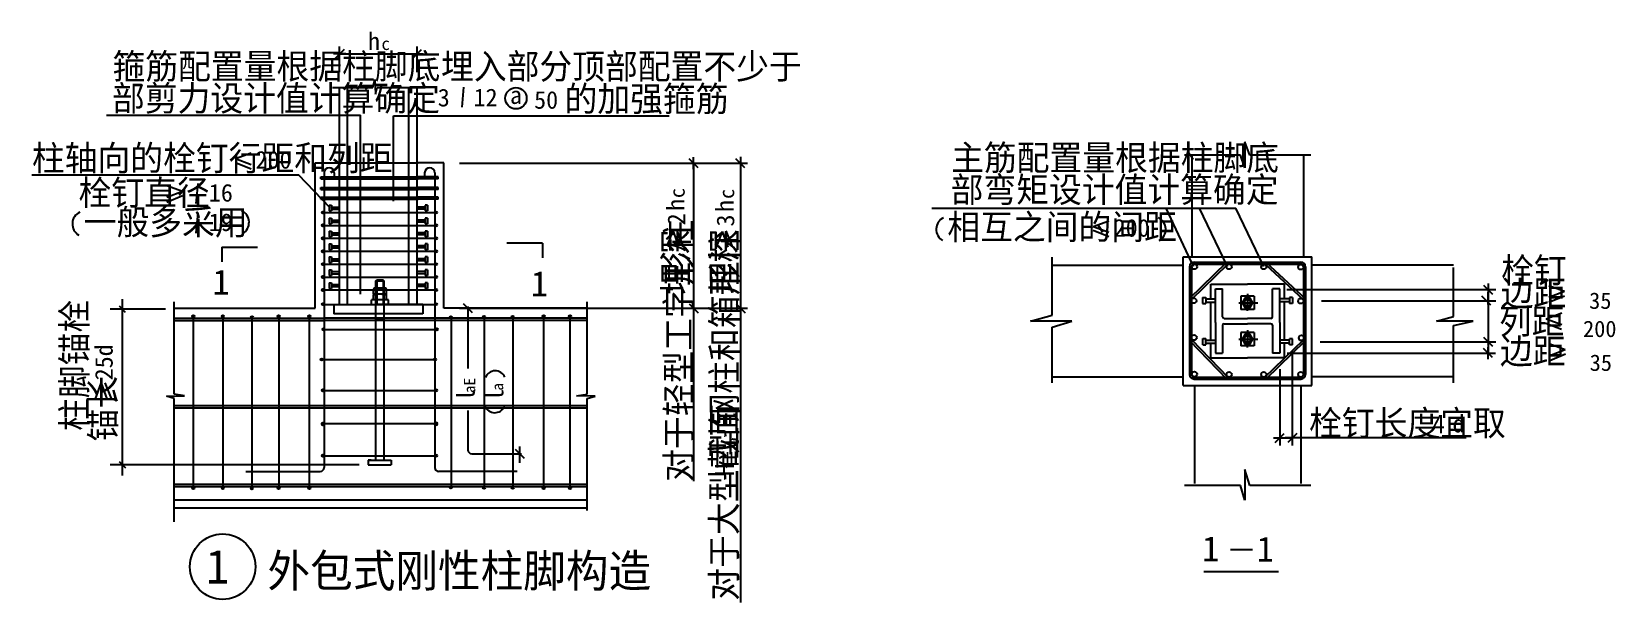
# Model space of a CAD drawing. Header units: metres. Extents: x 2408 to 8686, y 7074 to 9337.
import ezdxf

# ---------------------------------------------------------------- set-up
doc = ezdxf.new("R2010")
doc.units = ezdxf.units.M
for name, color, linetype in [('BOR', 3, 'Continuous'), ('FRAMING', 2, 'Continuous'), ('HIDDEN', 3, 'Continuous'), ('Z', 4, 'Continuous')]:
    doc.layers.add(name, color=color, linetype=linetype)

# ---------------------------------------------------------------- blocks, each defined once
blk = doc.blocks.new('CC')
blk.add_line((-24.24, 0), (24.24, 0))
at = {"layer": 'FRAMING', "color": 6}
blk.add_line((-17.83, -17.83), (17.83, 17.83), dxfattribs=at)

msp = doc.modelspace()

# ---------------------------------------------------------------- linework, layer by layer
for p, q in [((3628.67, 9175.76), (3628.67, 9278.63)), ((3629.67, 9248.63), (3934.7, 9248.63)), ((3935.7, 9175.76), (3935.7, 9278.63)), ((3601.04, 9115.06), (3759.91, 9115.06)), ((3759.91, 9115.06), (3768.58, 9147.55)), ((3768.58, 9147.55), (3770.75, 9088.45)), ((3770.75, 9088.45), (3777.25, 9115.06)), ((3777.25, 9115.06), (3968.43, 9115.06)), ((2704.85, 9005.82), (3711.31, 9005.82)), ((3711.31, 8296.36), (3711.31, 9005.82)), ((3841.76, 8665.26), (3841.76, 9003.63)), ((3841.76, 9003.63), (4934.95, 9003.63)), ((3216.4, 8833.44), (3278.46, 8856.43)), ((7217.75, 8900.18), (7217.32, 8796.97)), ((7236.53, 8846.64), (7217.75, 8900.18)), ((3278.39, 8791.95), (3216.33, 8817.21)), ((3216.4, 8833.33), (3278.46, 8810.34)), ((4103.79, 8815.28), (5245.54, 8815.28)), ((5031.88, 8791.04), (5031.88, 8839.53)), ((5031.88, 8807.34), (5031.88, 7554.16)), ((5217.54, 8840), (5217.54, 7073.72)), ((7199.39, 8846.64), (6977.5, 8846.64)), ((7217.32, 8796.97), (7199.39, 8846.64)), ((7479.38, 8846.64), (7236.53, 8846.64)), ((2407.95, 8769.73), (3467.59, 8769.73)), ((3464.22, 8769.92), (3590.29, 8639.16)), ((3005.73, 8702.76), (2943.67, 8725.75)), ((3005.73, 8702.65), (2943.67, 8679.66)), ((2943.74, 8661.27), (3005.79, 8686.53)), ((5976.68, 8637.13), (7182.06, 8637.13)), ((7013.45, 8405.57), (6905.31, 8637.13)), ((7148.4, 8405.57), (7037.58, 8637.13)), ((7292.88, 8405.57), (7182.06, 8637.13)), ((4949.4, 8548.15), (4926.42, 8486.09)), ((4949.51, 8548.15), (4972.5, 8486.09)), ((4990.83, 8488.39), (4965.57, 8550.44)), ((5144.54, 8544.84), (5121.56, 8482.78)), ((5144.65, 8544.84), (5167.64, 8482.78)), ((5185.97, 8485.08), (5160.72, 8547.13)), ((6677.82, 8522.68), (6615.76, 8547.94)), ((6615.82, 8564.17), (6677.88, 8587.16)), ((6615.82, 8564.06), (6677.88, 8541.08)), ((6453.19, 8212), (6453.19, 8442.79)), ((8043.72, 8207.23), (8043.72, 8402.19)), ((7227.78, 8296.72), (7227.78, 8251.92)), ((7383.5, 8313.79), (8211.72, 8313.79)), ((8181.72, 8314.79), (8181.72, 8315.79)), ((8181.72, 8313.79), (8181.72, 8279.24)), ((8181.72, 8254.99), (8181.72, 8303.48)), ((8181.72, 8254.99), (8181.72, 8303.48)), ((8484.02, 8305.9), (8421.96, 8328.89)), ((8484.02, 8305.79), (8421.96, 8282.8)), ((8422.02, 8264.41), (8484.08, 8289.67)), ((2938.12, 8236.64), (2718.64, 8236.64)), ((2766.06, 8276.04), (2766.06, 7576.56)), ((2973.16, 7899.43), (2973.16, 8265.83)), ((4103.62, 8240.26), (5245.38, 8240.26)), ((4137.34, 8247.06), (4137.34, 8001.68)), ((4609.46, 7899.43), (4609.46, 8265.83)), ((5031.88, 8264.01), (5031.88, 8215.52)), ((7192.7, 8261.75), (7269.24, 8261.75)), ((7227.78, 8229.37), (7227.78, 8265.55)), ((7520.73, 8269.56), (8211.72, 8269.56)), ((8181.72, 8278.24), (8181.72, 8097.63)), ((8181.72, 8278.24), (8181.72, 8277.24)), ((6367.68, 8189.41), (6453.19, 8212)), ((6531.52, 8189.43), (6367.68, 8189.41)), ((6453.19, 8165.07), (6531.52, 8189.43)), ((6453.19, 7944.71), (6453.19, 8165.07)), ((7977.17, 8189.41), (8043.72, 8207.23)), ((8122.05, 8189.43), (7977.17, 8189.41)), ((8043.72, 8172.15), (8122.05, 8189.43)), ((8043.72, 7944.71), (8043.72, 8172.15)), ((8410.65, 8180.68), (8472.71, 8157.69)), ((8411.33, 8198.36), (8473.38, 8221.34)), ((8411.33, 8198.25), (8473.38, 8175.26)), ((7192.7, 8117.66), (7269.24, 8117.66)), ((7227.78, 8153.13), (7227.78, 8096.95)), ((7227.78, 8084.1), (7227.78, 8120.28)), ((7515.79, 8106.31), (8211.72, 8106.31)), ((8181.72, 8120.88), (8181.72, 8072.39)), ((8181.72, 8097.63), (8181.72, 8098.63)), ((7385.02, 8062.08), (8210.53, 8062.08)), ((7405.28, 8068.05), (7405.28, 7695.6)), ((8181.72, 8096.63), (8181.72, 8062.08)), ((8181.72, 8061.08), (8181.72, 8060.08)), ((8487.61, 8074.84), (8425.56, 8097.83)), ((8487.61, 8074.73), (8425.56, 8051.75)), ((8425.62, 8033.35), (8487.68, 8058.61)), ((7355.28, 7998.32), (7355.28, 7695.6)), ((2682.72, 7942.5), (2659.74, 7880.44)), ((2682.83, 7942.5), (2705.82, 7880.44)), ((2724.15, 7882.74), (2698.89, 7944.79)), ((2941.8, 7890.76), (3014.32, 7892.93)), ((2973.16, 7882.09), (2941.8, 7890.76)), ((3014.32, 7892.93), (2973.16, 7899.43)), ((2973.16, 7392.91), (2973.16, 7882.09)), ((4568.31, 7892.93), (4609.46, 7899.43)), ((4641.95, 7890.76), (4568.31, 7892.93)), ((4609.46, 7882.09), (4641.95, 7890.76)), ((4609.46, 7438.29), (4609.46, 7882.09)), ((4137.34, 7834.52), (4137.34, 7678.1)), ((7354.28, 7725.6), (7353.28, 7725.6)), ((7355.28, 7725.6), (7401.7, 7725.6)), ((8094.16, 7725.6), (7377.46, 7725.6)), ((7402.7, 7725.6), (7403.7, 7725.6)), ((4152.34, 7663.1), (4349.22, 7663.1)), ((4343.4, 7626.45), (4343.4, 7691.51)), ((3706.15, 7619), (2718.64, 7619)), ((7217.75, 7601.08), (7217.32, 7478.75)), ((7236.53, 7536.92), (7217.75, 7601.08)), ((7199.39, 7536.92), (6977.5, 7536.92)), ((7217.32, 7478.75), (7199.39, 7536.92)), ((7479.38, 7536.92), (7236.53, 7536.92))]:
    msp.add_line(p, q)
for points in [[(2754.26, 8249.54), (2779.08, 8224.71)], [(2754.47, 7631.77), (2779.28, 7606.94)]]:
    msp.add_lwpolyline(points)
msp.add_circle((4327.68, 9072.76), 42.4)
for centre, radius, start, end in [((2620.24, 8574.68), 51.07, 114.89, 240.18), ((3218.48, 8580.36), 51.07, 299.82, 65.11), ((6044.54, 8552.64), 51.07, 114.89, 240.18), ((6852.58, 8552.64), 51.07, 299.82, 65.11), ((4152.34, 7678.1), 15, 180, 270)]:
    msp.add_arc(centre, radius, start, end)
at = {"layer": 'BOR'}
for p, q in [((3531.15, 8240.14), (3531.15, 8816.1)), ((3531.15, 8816.1), (3632.73, 8816.1)), ((3632.73, 8816.1), (3939.93, 8816.1)), ((4041.51, 8816.1), (3939.93, 8816.1)), ((4041.51, 8240.14), (4041.51, 8816.1)), ((7006.93, 8846.64), (7006.93, 8444)), ((7449.04, 8846.64), (7449.04, 8444)), ((3554.16, 8753.05), (3554.16, 8760.73)), ((3554.16, 8760.73), (3632.73, 8760.73)), ((3554.16, 8753.05), (3632.73, 8753.05)), ((3632.73, 8760.73), (3939.93, 8760.73)), ((3632.73, 8753.05), (3939.93, 8753.05)), ((4018.73, 8760.73), (3939.93, 8760.73)), ((4018.73, 8753.05), (3939.93, 8753.05)), ((4018.73, 8753.05), (4018.73, 8760.73)), ((3554.16, 8710.77), (3554.16, 8718.45)), ((3554.16, 8718.45), (3632.73, 8718.45)), ((3554.16, 8710.77), (3632.73, 8710.77)), ((3554.16, 8672.67), (3554.16, 8680.35)), ((3554.16, 8680.35), (3632.73, 8680.35)), ((3554.16, 8672.67), (3632.73, 8672.67)), ((3632.73, 8718.45), (3939.93, 8718.45)), ((3632.73, 8710.77), (3939.93, 8710.77)), ((3632.73, 8680.35), (3939.93, 8680.35)), ((3632.73, 8672.67), (3939.93, 8672.67)), ((4018.73, 8718.45), (3939.93, 8718.45)), ((4018.73, 8710.77), (3939.93, 8710.77)), ((4018.73, 8680.35), (3939.93, 8680.35)), ((4018.73, 8672.67), (3939.93, 8672.67)), ((4018.73, 8710.77), (4018.73, 8718.45)), ((4018.73, 8672.67), (4018.73, 8680.35)), ((3587.86, 8648.41), (3587.86, 8625.75)), ((3587.86, 8648.41), (3597.07, 8648.41)), ((3587.86, 8625.75), (3597.07, 8625.75)), ((3597.07, 8648.41), (3597.07, 8625.75)), ((3597.07, 8641.17), (3627, 8641.17)), ((3597.07, 8632.98), (3627, 8632.98)), ((3968.29, 8641.17), (3936.11, 8641.17)), ((3968.29, 8632.98), (3936.11, 8632.98)), ((3968.29, 8648.41), (3968.29, 8625.75)), ((3977.5, 8648.41), (3968.29, 8648.41)), ((3977.5, 8625.75), (3968.29, 8625.75)), ((3977.5, 8648.41), (3977.5, 8625.75)), ((3587.86, 8597.21), (3587.86, 8574.55)), ((3587.86, 8597.21), (3597.07, 8597.21)), ((3587.86, 8574.55), (3597.07, 8574.55)), ((3587.86, 8546.01), (3587.86, 8523.35)), ((3587.86, 8546.01), (3597.07, 8546.01)), ((3597.07, 8597.21), (3597.07, 8574.55)), ((3597.07, 8589.97), (3627, 8589.97)), ((3597.07, 8581.78), (3627, 8581.78)), ((3597.07, 8546.01), (3597.07, 8523.35)), ((3597.07, 8538.77), (3627, 8538.77)), ((3968.29, 8589.97), (3936.11, 8589.97)), ((3968.29, 8581.78), (3936.11, 8581.78)), ((3968.29, 8538.77), (3936.11, 8538.77)), ((3977.5, 8597.21), (3968.29, 8597.21)), ((3968.29, 8597.21), (3968.29, 8574.55)), ((3977.5, 8574.55), (3968.29, 8574.55)), ((3977.5, 8546.01), (3968.29, 8546.01)), ((3968.29, 8546.01), (3968.29, 8523.35)), ((3977.5, 8597.21), (3977.5, 8574.55)), ((3977.5, 8546.01), (3977.5, 8523.35)), ((3587.86, 8523.35), (3597.07, 8523.35)), ((3587.86, 8494.81), (3587.86, 8472.15)), ((3587.86, 8494.81), (3597.07, 8494.81)), ((3597.07, 8530.58), (3627, 8530.58)), ((3597.07, 8494.81), (3597.07, 8472.15)), ((3597.07, 8487.57), (3627, 8487.57)), ((3597.07, 8479.38), (3627, 8479.38)), ((3968.29, 8530.58), (3936.11, 8530.58)), ((3968.29, 8487.57), (3936.11, 8487.57)), ((3968.29, 8479.38), (3936.11, 8479.38)), ((3977.5, 8523.35), (3968.29, 8523.35)), ((3968.29, 8494.81), (3968.29, 8472.15)), ((3977.5, 8494.81), (3968.29, 8494.81)), ((3977.5, 8494.81), (3977.5, 8472.15)), ((3587.86, 8472.15), (3597.07, 8472.15)), ((3587.86, 8443.61), (3587.86, 8420.95)), ((3587.86, 8443.61), (3597.07, 8443.61)), ((3587.86, 8420.95), (3597.07, 8420.95)), ((3597.07, 8443.61), (3597.07, 8420.95)), ((3597.07, 8436.37), (3627, 8436.37)), ((3597.07, 8428.18), (3627, 8428.18)), ((3968.29, 8436.37), (3936.11, 8436.37)), ((3968.29, 8428.18), (3936.11, 8428.18)), ((3977.5, 8472.15), (3968.29, 8472.15)), ((3977.5, 8443.61), (3968.29, 8443.61)), ((3968.29, 8443.61), (3968.29, 8420.95)), ((3977.5, 8420.95), (3968.29, 8420.95)), ((3977.5, 8443.61), (3977.5, 8420.95)), ((6973.13, 8444), (7482.84, 8444)), ((6973.13, 7934.29), (6973.13, 8444)), ((7482.84, 7934.29), (7482.84, 8444)), ((3587.86, 8392.41), (3587.86, 8369.75)), ((3587.86, 8392.41), (3597.07, 8392.41)), ((3587.86, 8369.75), (3597.07, 8369.75)), ((3597.07, 8392.41), (3597.07, 8369.75)), ((3597.07, 8385.17), (3627, 8385.17)), ((3597.07, 8376.98), (3627, 8376.98)), ((3968.29, 8385.17), (3936.11, 8385.17)), ((3968.29, 8376.98), (3936.11, 8376.98)), ((3977.5, 8392.41), (3968.29, 8392.41)), ((3968.29, 8392.41), (3968.29, 8369.75)), ((3977.5, 8369.75), (3968.29, 8369.75)), ((3977.5, 8392.41), (3977.5, 8369.75)), ((6454.8, 8410.2), (6973.13, 8410.2)), ((8043.72, 8410.2), (7482.84, 8410.2)), ((3587.86, 8341.21), (3587.86, 8318.55)), ((3587.86, 8341.21), (3597.07, 8341.21)), ((3587.86, 8318.55), (3597.07, 8318.55)), ((3597.07, 8341.21), (3597.07, 8318.55)), ((3597.07, 8333.97), (3627, 8333.97)), ((3597.07, 8325.78), (3627, 8325.78)), ((3968.29, 8333.97), (3936.11, 8333.97)), ((3968.29, 8325.78), (3936.11, 8325.78)), ((3977.5, 8341.21), (3968.29, 8341.21)), ((3968.29, 8341.21), (3968.29, 8318.55)), ((3977.5, 8318.55), (3968.29, 8318.55)), ((3977.5, 8341.21), (3977.5, 8318.55)), ((7081.92, 8335.21), (7227.98, 8335.21)), ((7081.92, 8276.78), (7081.92, 8335.21)), ((7100.56, 8316.57), (7129.1, 8316.57)), ((7100.56, 8184.11), (7100.56, 8316.57)), ((7129.1, 8205.86), (7129.1, 8316.57)), ((7374.05, 8335.21), (7227.98, 8335.21)), ((7326.87, 8205.86), (7326.87, 8316.57)), ((7355.41, 8316.57), (7326.87, 8316.57)), ((7355.41, 8184.11), (7355.41, 8316.57)), ((7374.05, 8276.78), (7374.05, 8335.21)), ((2973.16, 8240.14), (3531.15, 8240.14)), ((4609.46, 8240.14), (4041.51, 8240.14)), ((7049.83, 8282.78), (7062.81, 8282.78)), ((7049.83, 8282.78), (7049.83, 8258.65)), ((7049.83, 8258.65), (7062.81, 8258.65)), ((7062.81, 8282.78), (7062.81, 8258.65)), ((7062.81, 8276.78), (7100.56, 8276.78)), ((7062.81, 8264.65), (7100.56, 8264.65)), ((7081.92, 8113.64), (7081.92, 8264.65)), ((7393.69, 8276.78), (7355.41, 8276.78)), ((7393.69, 8265.32), (7355.41, 8265.32)), ((7374.05, 8112.97), (7374.05, 8265.32)), ((7406.01, 8282.78), (7393.69, 8282.78)), ((7393.69, 8282.78), (7393.69, 8259.32)), ((7406.01, 8259.32), (7393.69, 8259.32)), ((7406.01, 8282.78), (7406.01, 8259.32)), ((2973.16, 8201.03), (3566.92, 8201.03)), ((2973.16, 8191.81), (3566.92, 8191.81)), ((4609.46, 8201.03), (3566.92, 8201.03)), ((4609.46, 8191.81), (3566.92, 8191.81)), ((3770.39, 8196.95), (3775.07, 8196.95)), ((3772.8, 7638.13), (3772.8, 8183.53)), ((3775.07, 8196.95), (3805.52, 8196.95)), ((3804.8, 7638.13), (3804.8, 8185.87)), ((7100.56, 8184.11), (7100.56, 8061.72)), ((7129.1, 8172.43), (7129.1, 8061.72)), ((7135.47, 8199.48), (7227.98, 8199.48)), ((7135.47, 8178.8), (7227.98, 8178.8)), ((7320.5, 8199.48), (7227.98, 8199.48)), ((7320.5, 8178.8), (7227.98, 8178.8)), ((7326.87, 8172.43), (7326.87, 8061.72)), ((7355.41, 8184.11), (7355.41, 8061.72)), ((7050.32, 8095.5), (7050.32, 8119.64)), ((7050.32, 8119.64), (7062.64, 8119.64)), ((7062.64, 8095.5), (7062.64, 8119.64)), ((7062.64, 8113.64), (7100.56, 8113.64)), ((7062.64, 8101.5), (7100.56, 8101.5)), ((7081.92, 8043.08), (7081.92, 8101.5)), ((7393.78, 8112.97), (7355.41, 8112.97)), ((7393.78, 8101.5), (7355.41, 8101.5)), ((7374.05, 8043.08), (7374.05, 8101.5)), ((7393.78, 8095.5), (7393.78, 8118.97)), ((7406.09, 8118.97), (7393.78, 8118.97)), ((7406.09, 8095.5), (7406.09, 8118.97)), ((7050.32, 8095.5), (7062.64, 8095.5)), ((7081.92, 8043.08), (7227.98, 8043.08)), ((7100.56, 8061.72), (7129.1, 8061.72)), ((7100.56, 8061.72), (7129.1, 8061.72)), ((7374.05, 8043.08), (7227.98, 8043.08)), ((7355.41, 8061.72), (7326.87, 8061.72)), ((7355.41, 8061.72), (7326.87, 8061.72)), ((7406.09, 8095.5), (7393.78, 8095.5)), ((6454.8, 7968.08), (6973.13, 7968.08)), ((6973.13, 7934.29), (7482.84, 7934.29)), ((7017.24, 7934.29), (7017.24, 7544.92)), ((7439.52, 7934.29), (7439.52, 7544.92)), ((8043.72, 7968.08), (7482.84, 7968.08)), ((2973.16, 7854.36), (4609.46, 7854.36)), ((2973.16, 7844.69), (4609.46, 7844.69)), ((3742.28, 7638.13), (3833.63, 7638.13)), ((3753.99, 7638.13), (3742.28, 7638.13)), ((3742.28, 7638.13), (3742.28, 7618.93)), ((3742.28, 7618.93), (3833.63, 7618.93)), ((3833.63, 7638.13), (3833.63, 7618.93)), ((2973.16, 7542.54), (4609.46, 7542.54)), ((2973.16, 7533.32), (4609.46, 7533.32)), ((2973.16, 7479.62), (4609.46, 7479.62)), ((2973.16, 7448.9), (4609.46, 7448.9))]:
    msp.add_line(p, q, dxfattribs=at)
for centre, radius in [((3562.14, 8619.66), 4.38), ((4010.75, 8619.66), 4.38), ((3562.14, 8568.46), 4.38), ((4010.75, 8568.46), 4.38), ((3562.14, 8517.26), 4.38), ((4010.75, 8517.26), 4.38), ((3562.14, 8466.06), 4.38), ((3562.14, 8414.86), 4.38), ((4010.75, 8466.06), 4.38), ((4010.75, 8414.86), 4.38), ((3562.14, 8363.66), 4.38), ((4010.75, 8363.66), 4.38), ((3562.14, 8312.46), 4.38), ((4010.75, 8312.46), 4.38), ((3562.14, 8256.04), 4.38), ((4010.75, 8256.04), 4.38), ((3048.61, 8208.25), 4.38), ((3165.94, 8208.25), 4.38), ((3281.75, 8204.75), 4.38), ((3387.04, 8208.25), 4.38), ((3508.8, 8208.25), 4.38), ((4069.53, 8204.46), 4.38), ((4201.19, 8205.94), 4.38), ((4314.97, 8205.94), 4.38), ((4437.7, 8208.25), 4.38), ((4542.14, 8208.25), 4.38), ((3564.99, 8156.23), 4.38), ((4013.6, 8156.23), 4.38), ((3557.93, 8036.8), 4.38), ((4006.53, 8036.8), 4.38), ((3562.14, 7914.82), 4.38), ((4010.75, 7914.82), 4.38), ((3562.14, 7782.2), 4.38), ((4010.75, 7783.21), 4.38), ((3562.14, 7779.55), 4.38), ((4010.75, 7779.55), 4.38), ((3562.14, 7654.98), 4.38), ((4010.75, 7654.98), 4.38), ((4069.53, 7529.3), 4.38), ((3048.61, 7526.33), 4.38), ((3165.94, 7526.33), 4.38), ((3280.87, 7525.29), 4.38), ((3387.04, 7526.33), 4.38), ((3508.8, 7526.33), 4.38), ((4201.19, 7527.82), 4.38), ((4314.97, 7527.82), 4.38), ((4437.7, 7526.33), 4.38), ((4542.14, 7526.33), 4.38), ((3165.01, 7215.18), 129.85)]:
    msp.add_circle(centre, radius, dxfattribs=at)
for centre, start, end in [((7135.47, 8205.86), 180, 270), ((7135.47, 8172.43), 90, 180), ((7135.47, 8172.43), 90, 180), ((7320.5, 8205.86), 270, 0), ((7320.5, 8172.43), 0, 90), ((7320.5, 8172.43), 0, 90)]:
    msp.add_arc(centre, 6.37, start, end, dxfattribs=at)
at = {"layer": 'FRAMING'}
for p, q in [((3628.3, 8255.37), (3628.3, 9115.52)), ((3660.47, 8255.37), (3660.47, 9115.52)), ((3903.34, 8255.37), (3903.34, 9114.63)), ((3935.5, 8255.37), (3935.5, 9114.63)), ((4120.18, 9117.35), (4113.2, 9037.59)), ((5049.71, 8797.45), (5014.04, 8833.12)), ((5235.61, 8797.45), (5199.94, 8833.12)), ((3066.13, 8734.75), (3059.15, 8654.98)), ((3566.92, 8776.85), (3566.92, 7608.18)), ((3607.38, 8776.85), (3607.38, 8754.2)), ((3965.79, 8776.85), (3965.79, 8754.2)), ((4005.97, 8776.85), (4005.97, 7608.18)), ((3066.13, 8617.98), (3059.15, 8538.22)), ((3566.68, 8619.73), (4005.97, 8619.73)), ((3566.68, 8568.53), (4005.97, 8568.53)), ((3161.46, 8482.17), (3302.85, 8482.17)), ((3161.46, 8482.17), (3161.46, 8424.05)), ((3566.68, 8517.33), (4005.97, 8517.33)), ((4433.57, 8497.6), (4292.18, 8497.6)), ((4433.57, 8497.6), (4433.57, 8439.48)), ((3566.68, 8466.13), (4005.97, 8466.13)), ((3566.68, 8414.93), (4005.97, 8414.93)), ((6998.1, 8278.95), (7146.43, 8423.12)), ((7007, 8276.5), (7149.66, 8415.16)), ((7016.69, 8423.12), (7439.28, 8423.12)), ((7016.69, 8415.16), (7439.28, 8415.16)), ((7297.51, 8415.16), (7449.24, 8273.91)), ((7300.64, 8423.12), (7457.86, 8276.76)), ((3566.68, 8363.73), (4005.97, 8363.73)), ((3772.61, 8348.83), (3775.81, 8351.32)), ((3801.75, 8351.32), (3775.81, 8351.32)), ((3804.86, 8348.83), (3801.75, 8351.32)), ((6998.1, 8404.54), (6998.1, 7977.87)), ((7006.07, 8404.54), (7006.07, 7977.87)), ((7449.9, 8404.54), (7449.9, 7977.87)), ((7457.86, 8404.54), (7457.86, 7977.87)), ((3566.68, 8312.53), (4005.97, 8312.53)), ((3762.67, 8296.01), (3762.67, 8315.21)), ((3814.8, 8296.01), (3762.67, 8296.01)), ((3762.67, 8272.99), (3762.67, 8292.19)), ((3810.96, 8319.05), (3766.51, 8319.05)), ((3810.96, 8296.03), (3766.51, 8296.03)), ((3772.61, 8348.83), (3804.86, 8348.83)), ((3772.8, 8319.2), (3772.8, 8349.14)), ((3804.8, 8319.2), (3804.8, 8349.14)), ((3814.8, 8296.01), (3814.8, 8315.21)), ((3814.8, 8272.99), (3814.8, 8292.19)), ((7201.23, 8288.15), (7201.23, 8235.05)), ((7254.33, 8288.15), (7201.23, 8288.15)), ((7254.33, 8288.15), (7254.33, 8235.05)), ((8192.45, 8251.94), (8156.78, 8287.6)), ((3566.92, 8255.47), (4005.97, 8255.47)), ((3605.84, 8255.37), (3781.9, 8255.37)), ((3605.84, 8255.37), (3605.84, 8217.96)), ((3755.09, 8255.47), (3755.09, 8273.28)), ((3822.37, 8273.28), (3755.09, 8273.28)), ((3957.97, 8255.37), (3781.9, 8255.37)), ((3822.37, 8255.47), (3822.37, 8273.28)), ((3957.97, 8255.37), (3957.97, 8217.96)), ((4119, 8258.37), (4154.67, 8222.7)), ((5014.04, 8257.6), (5049.71, 8221.93)), ((5200.45, 8257.6), (5236.12, 8221.93)), ((7254.33, 8235.05), (7201.23, 8235.05)), ((3047.77, 8201.03), (3047.77, 7533.32)), ((3165.09, 8201.03), (3165.09, 7533.32)), ((3280.91, 8197.52), (3280.91, 7529.82)), ((3387.67, 8201.03), (3387.67, 7533.32)), ((3507.95, 8201.03), (3507.95, 7533.32)), ((3957.97, 8217.96), (3605.84, 8217.96)), ((4070.39, 8201.03), (4070.39, 7533.32)), ((4202.05, 8201.03), (4202.05, 7533.32)), ((4315.83, 8201.03), (4315.83, 7533.32)), ((4436.86, 8201.03), (4436.86, 7533.32)), ((4541.29, 8201.03), (4541.29, 7533.32)), ((3569.77, 8155.66), (4008.82, 8155.66)), ((6998.1, 8112.22), (7145.88, 7959.28)), ((7005.71, 8115.81), (7150.96, 7965.49)), ((7201.23, 8144.11), (7201.23, 8091.01)), ((7254.33, 8144.11), (7201.23, 8144.11)), ((7254.33, 8144.11), (7254.33, 8091.01)), ((7296.21, 7966.79), (7449.24, 8114.52)), ((7299.91, 7959.28), (7457.86, 8111.77)), ((3562.7, 8036.23), (4001.76, 8036.23)), ((7254.33, 8091.01), (7201.23, 8091.01)), ((3566.92, 7914.26), (4005.97, 7914.26)), ((7016.69, 7967.25), (7439.28, 7967.25)), ((7016.69, 7959.28), (7439.28, 7959.28)), ((3566.92, 7782.57), (4005.97, 7782.57)), ((7423.19, 7743.43), (7387.52, 7707.76)), ((4324.64, 7681.71), (4360.3, 7646.05)), ((3566.92, 7654.42), (4005.97, 7654.42)), ((3256.67, 7592.82), (3551.56, 7592.82)), ((4331.95, 7592.82), (4021.33, 7592.82)), ((7053.99, 7195.57), (7350.51, 7195.57)), ((7058.44, 7195.57), (7350.89, 7195.57))]:
    msp.add_line(p, q, dxfattribs=at)
for points in [[(7207.19, 8261.64), (7217.58, 8243.55), (7238.44, 8243.5), (7248.91, 8261.54), (7238.52, 8279.63), (7217.66, 8279.68)], [(7207.19, 8117.6), (7217.58, 8099.51), (7238.44, 8099.46), (7248.91, 8117.5), (7238.52, 8135.59), (7217.66, 8135.64)]]:
    msp.add_lwpolyline(points, close=True, dxfattribs=at)
for centre, radius in [((7017.38, 8404.79), 10.38), ((7154.85, 8404.79), 10.38), ((7292.32, 8404.79), 10.38), ((7438.87, 8403.49), 10.38), ((7014.79, 8270.02), 10.38), ((7227.78, 8261.6), 13.27), ((7438.87, 8268.72), 10.38), ((7016.08, 8123.59), 10.38), ((7227.78, 8117.56), 13.27), ((7441.46, 8122.29), 10.38), ((7017.38, 7978.45), 10.38), ((7154.85, 7977.15), 10.38), ((7292.32, 7977.15), 10.38), ((7438.87, 7977.15), 10.38)]:
    msp.add_circle(centre, radius, dxfattribs=at)
for centre, radius, start, end in [((3587.15, 8776.72), 20.23, 0.39, 179.61), ((3985.88, 8776.85), 20.09, 0, 180), ((7016.69, 8404.54), 18.58, 90, 180), ((7016.69, 8404.54), 10.62, 90, 180), ((7439.28, 8404.54), 18.58, 0, 90), ((7439.28, 8404.54), 10.62, 0, 90), ((3766.51, 8315.21), 3.84, 90, 180), ((3766.51, 8292.19), 3.84, 90, 180), ((3767.61, 8313.58), 5.6, 25.52, 150.4), ((3767.61, 8290.55), 5.6, 25.52, 150.4), ((3788.4, 8282.47), 36.71, 63.35, 115.39), ((3788.4, 8259.44), 36.71, 63.35, 115.39), ((3809.89, 8314), 5.18, 18.39, 165.69), ((3809.89, 8290.98), 5.18, 18.39, 165.69), ((3810.96, 8315.21), 3.84, 0, 90), ((3810.96, 8292.19), 3.84, 0, 90), ((7016.69, 7977.87), 18.58, 180, 270), ((7016.69, 7977.87), 10.62, 180, 270), ((7439.28, 7977.87), 18.58, 270, 0), ((7439.28, 7977.87), 10.62, 270, 0), ((3551.56, 7608.18), 15.36, 270, 0), ((4021.33, 7608.18), 15.36, 180, 270)]:
    msp.add_arc(centre, radius, start, end, dxfattribs=at)
at = {"layer": 'HIDDEN'}
for p, q in [((3772.8, 8183.53), (3772.8, 8319.2)), ((3775.81, 8349.14), (3775.81, 8255.02)), ((3801.75, 8349.14), (3801.75, 8255.02)), ((3804.8, 8185.87), (3804.8, 8319.2)), ((3772.61, 8255.02), (3804.87, 8255.02))]:
    msp.add_line(p, q, dxfattribs=at)
at = {"layer": 'Z'}
msp.add_line((7159.78, 7283.02), (7247.48, 7283.02), dxfattribs=at)
for centre, start, end in [((4245.41, 7950.22), 23.64, 158.42), ((4243.67, 7867.35), 201.58, 336.36)]:
    msp.add_arc(centre, 41.65, start, end, dxfattribs=at)

# ---------------------------------------------------------------- block references
for p, rotation in [((3628.67, 9248.63), 180), ((8181.72, 8313.79), 270), ((8181.72, 8106.86), 270), ((8181.72, 8062.08), 90)]:
    msp.add_blockref('CC', p, dxfattribs=dict(rotation=rotation))
for p in [(3935.7, 9248.63), (7355.28, 7725.6)]:
    msp.add_blockref('CC', p)

# ---------------------------------------------------------------- texts
for s, height, p in [('箍筋配置量根据柱脚底', 100, (2728.36, 9149.52)), ('埋入部分顶部配置不少于', 100, (4030.76, 9149.01)), ('部剪力设计值计算确定', 100, (2726.36, 9022.66)), ('的加强箍筋', 100, (4520.68, 9020.46)), ('主筋配置量根据柱脚底', 100, (6052.82, 8787.12)), ('栓钉直径', 100, (2593.59, 8648.25)), ('部弯矩设计值计算确定', 100, (6050.81, 8660.27)), ('一般多采用', 100, (2614.21, 8531.49)), ('相互之间的间距', 100, (6037.77, 8512.43)), ('栓钉', 100, (8233.14, 8340.5)), ('边距', 100, (8231.22, 8249.27)), ('列距', 100, (8224.12, 8138.06)), ('边距', 100, (8228.27, 8019.47)), ('栓钉长度宜取', 100, (7471.66, 7734.73)), ('4', 75, (7960.07, 7743.63)), ('外包式刚性柱脚构造', 130, (3342.59, 7133.78))]:
    msp.add_text(s, height=height).set_placement(p)
for s, p in [('埋深', (5011.64, 8293.37)), ('对于轻型工字形柱', (5022.97, 7551.64)), ('型钢柱和箱形柱', (5203.48, 7640.86)), ('埋深', (5203.73, 8295.35)), ('柱脚锚栓', (2626.63, 7753.55)), ('锚长', (2740.23, 7711.92)), ('对于大型截面', (5202.73, 7080.49))]:
    msp.add_text(s, height=100, rotation=90).set_placement(p)
at = {"char_height": 65, "attachment_point": 1}
for s, insert in [('\\A1;35', (8581.99, 8302.53)), ('200', (8557.86, 8190.82)), ('\\A1;35', (8584.23, 8056.59))]:
    msp.add_mtext(s, dxfattribs=dict(at, insert=insert))
at = {"layer": 'FRAMING'}
msp.add_text('H', height=75.6, rotation=90, dxfattribs=at).set_placement((5192.45, 7573.67))
msp.add_text('1', height=135, dxfattribs=at).set_placement((3099.04, 7147.97))
at = {"layer": 'Z'}
for s, height, p in [('h', 70, (3740.99, 9263.73)), ('c', 50, (3794.46, 9264.18)), ('3', 70, (4017.78, 9040.4)), ('12', 70, (4159.75, 9040.98)), ('a', 70, (4304.12, 9050.38)), ('50', 70, (4399.64, 9031.21)), ('柱轴向的栓钉行距和列距', 100, (2408.87, 8785.58)), ('200', 70, (3295.2, 8793.76)), ('16', 70, (3110.34, 8663.01)), ('19', 70, (3110.34, 8546.25)), ('200', 70, (6697.15, 8523.73)), ('1', 100, (3125, 8293.69)), ('1', 100, (4387.07, 8287.35)), ('d', 70, (8040.46, 7747.63)), ('1', 100, (7048.14, 7236.05)), ('1', 100, (7263.95, 7234.71))]:
    msp.add_text(s, height=height, dxfattribs=at).set_placement(p)
for s, height, p in [('h', 70, (4995.84, 8626.06)), ('c', 60, (4996.54, 8676.37)), ('h', 70, (5190.19, 8621.37)), ('c', 60, (5192.77, 8673.06)), ('2', 70, (4998.66, 8568.84)), ('3', 70, (5193.01, 8564.15)), ('25d', 70, (2729.16, 7954.11)), ('l', 70, (4163.83, 7873.29)), ('aE', 45, (4166.48, 7902.81)), ('l', 70, (4277.65, 7873.09)), ('a', 45, (4277.06, 7912.94))]:
    msp.add_text(s, height=height, rotation=90, dxfattribs=at).set_placement(p)

doc.saveas('drawing.dxf')
